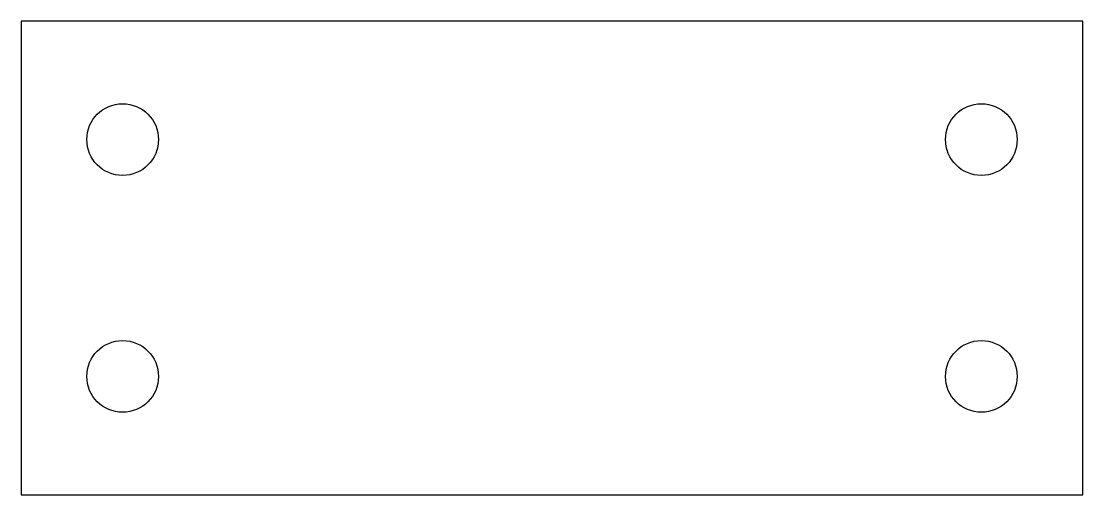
# Model space of a CAD drawing. Header units: inches. Extents: x 2.41 to 6.34, y -0.88 to 0.88.
import ezdxf

# ---------------------------------------------------------------- set-up
doc = ezdxf.new("R2010")
doc.units = ezdxf.units.IN
doc.layers.get('0').update_dxf_attribs({"linetype": 'CONTINUOUS'})

msp = doc.modelspace()

# ---------------------------------------------------------------- linework, layer by layer
msp.add_lwpolyline([(6.3375, 0.875), (2.4125, 0.875), (2.4125, -0.875), (6.3375, -0.875)], close=True)
for centre in [(2.7875, 0.4375), (5.9625, 0.4375), (2.7875, -0.4375), (5.9625, -0.4375)]:
    msp.add_circle(centre, 0.1325)

doc.saveas('drawing.dxf')
